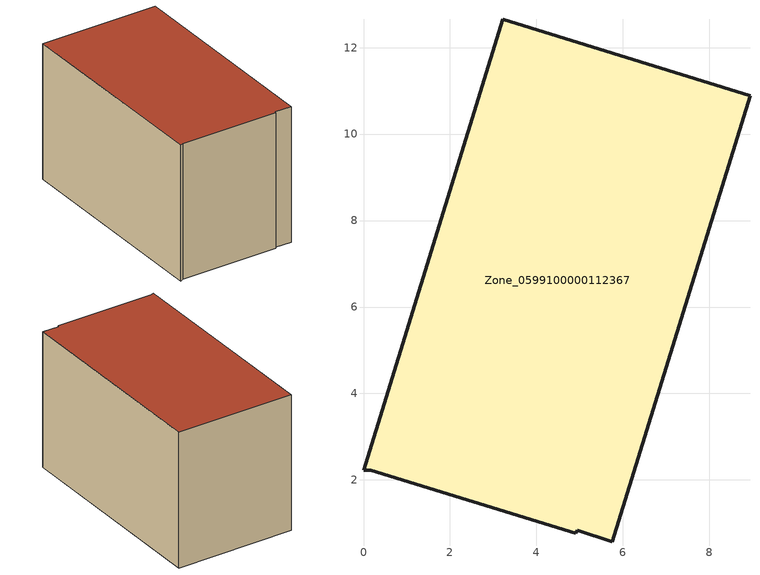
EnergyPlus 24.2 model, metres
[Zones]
Zone_0599100000112367
 floor ground (C_G): 4.91,0.76 0.17,2.23 0,2.22 3.22,12.65 8.94,10.89 5.75,0.57 4.95,0.83 z0
 wall outside (C_F): 0.17,2.23 4.91,0.76 4.95,0.83 5.75,0.57 8.94,10.89 3.22,12.65 0,2.22 0.17,2.23 z0:6.92
 roof outside (C_R): 4.95,0.83 5.75,0.57 8.94,10.89 3.22,12.65 0,2.22 0.17,2.23 4.91,0.76 z6.92
[BUILDING]
Pand.0599100000112367: North Axis=0; Terrain=City; Loads Convergence Tolerance Value=0.04; Temperature Convergence Tolerance Value=0.4; Solar Distribution=FullExterior; Maximum Number of Warmup Days=25; Minimum Number of Warmup Days=1
[Site:Location]
Rotterdam.The.Hague.AP_ZH_NLD Design_Conditions: Latitude=51.96; Longitude=4.45; Time Zone=1; Elevation=-4.5
[SITE:GROUNDTEMPERATURE:BUILDINGSURFACE]
18, 18, 18, 18, 18, 18, 18, 18, 18, 18, 18, 18
[MATERIAL] Thermal Absorptance=0.9; Solar Absorptance=0.7; Visible Absorptance=0.7
Name | Roughness | Thickness | Conductivity | Density | Specific Heat
G.TI.1975-1991 | MediumSmooth | 0.15 | 0.288461 | 540 | 1210
F.TI.1975-1991 | Rough | 0.3 | 0.230769 | 1920 | 840
R.TI.1975-1991 | MediumRough | 0.2 | 0.153846 | 1500 | 1000
[CONSTRUCTION]
C_G: G.TI.1975-1991
C_F: F.TI.1975-1991
C_R: R.TI.1975-1991
[ZONE]
Zone_0599100000112367: Type=1; Multiplier=1; Ceiling Height=Autocalculate; Volume=Autocalculate; Floor Area=autocalculate; Part of Total Floor Area=Yes
[ZONEINFILTRATION:DESIGNFLOWRATE]
Infil_Zone_0599100000112367: Zone or ZoneList or Space or SpaceList=Zone_0599100000112367; Schedule=AlwaysOn; Design Flow Rate Calculation Method=Flow/Area; Flow Rate per Floor Area=0.003; Constant Term Coefficient=1; Temperature Term Coefficient=0; Velocity Term Coefficient=0; Velocity Squared Term Coefficient=0
[HVACTEMPLATE:ZONE:IDEALLOADSAIRSYSTEM]
Zone_0599100000112367: Maximum Heating Supply Air Temperature=50; Minimum Cooling Supply Air Temperature=13; Maximum Heating Supply Air Humidity Ratio=0.0156; Minimum Cooling Supply Air Humidity Ratio=0.0077; Heating Limit=NoLimit; Cooling Limit=NoLimit; Dehumidification Control Type=ConstantSensibleHeatRatio; Cooling Sensible Heat Ratio=0.7; Dehumidification Setpoint=60; Humidification Control Type=None; Humidification Setpoint=30; Outdoor Air Method=None; Outdoor Air Flow Rate per Person=0.00944; Outdoor Air Flow Rate per Zone Floor Area=0; Outdoor Air Flow Rate per Zone=0; Demand Controlled Ventilation Type=None; Outdoor Air Economizer Type=NoEconomizer; Heat Recovery Type=None; Sensible Heat Recovery Effectiveness=0.7; Latent Heat Recovery Effectiveness=0.65
[ZONECONTROL:THERMOSTAT]
ThermostatControl_Zone_0599100000112367: Zone or ZoneList=Zone_0599100000112367; Control Type Schedule=DualSetpointControlType; Control 1=Thermostat_Zone_0599100000112367; Temperature Difference Between Cutout And Setpoint=0
[THERMOSTATSETPOINT:DUALSETPOINT]
Thermostat_Zone_0599100000112367: Heating Setpoint Temperature Schedule=HeatingSetpoint_Zone_0599100000112367; Cooling Setpoint Temperature Schedule=CoolingSetpoint_Zone_0599100000112367
[SCHEDULE:COMPACT]
HeatingSetpoint_Zone_0599100000112367: Through: 12/31, For: AllDays, Until: 24:00, 21
CoolingSetpoint_Zone_0599100000112367: Through: 12/31, For: AllDays, Until: 24:00, 24
DualSetpointControlType: Through: 12/31, For: AllDays, Until: 24:00, 4
AlwaysOn: Through: 12/31, For: AllDays, Until: 24:00, 1
